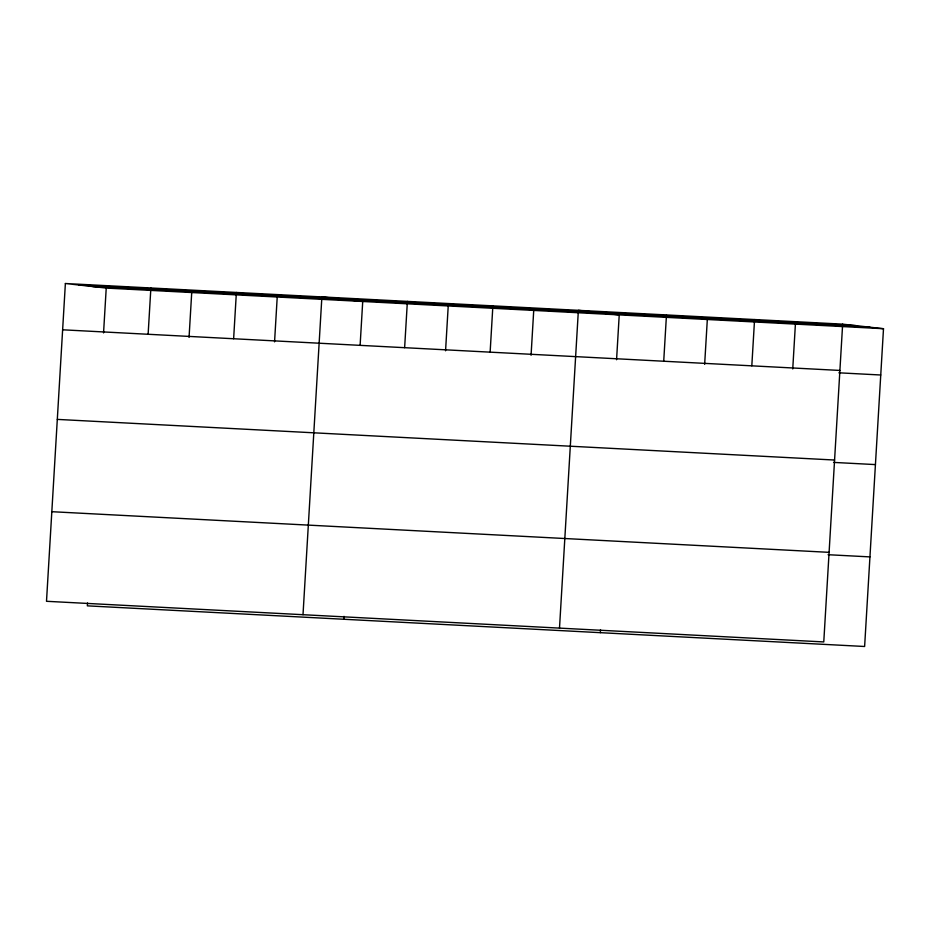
<?xml version="1.0" encoding="UTF-8"?>
<svg xmlns="http://www.w3.org/2000/svg" width="930" height="930" viewBox="0 0 930 930"><rect width="100%" height="100%" fill="white"/><g stroke="black" fill="none" stroke-linecap="round" stroke-linejoin="round"><path stroke-width="1.4" d="M65.379 283.511L46.5 601.292L823.771 641.933L842.65 324.151L65.379 283.511L106.229 288.068L883.5 328.709L864.621 646.49L87.35 605.849L87.513 602.954M103.556 332.917L106.229 288.068M148.126 334.265L150.881 287.986M189.057 337.381L191.72 292.543M233.628 338.741L236.383 292.45M274.559 341.856L277.221 297.007M303.006 614.695L321.885 296.926L362.723 301.483L360.143 344.879M343.844 619.264L344.019 616.369M404.631 347.68L407.387 301.39M445.563 350.796L448.225 305.958M490.133 352.156L492.877 305.865M531.065 355.272L533.727 310.422M559.5 628.11L578.379 310.329L619.229 314.898L616.567 359.736M600.35 632.667L600.513 629.784M663.718 361.235L666.473 314.945M704.649 364.339L707.323 319.502M751.812 365.839L754.567 319.548M792.744 368.954L795.406 324.105M78.852 285.01L856.135 325.663M92.744 286.568L870.027 327.209M62.624 329.801L839.906 370.442M838.872 372.814L880.745 374.999M57.311 419.395L834.582 460.036M833.547 462.408L875.432 464.593M51.824 511.698L829.095 552.339M828.06 554.71L869.945 556.896M842.65 324.151L883.5 328.709"/></g></svg>
